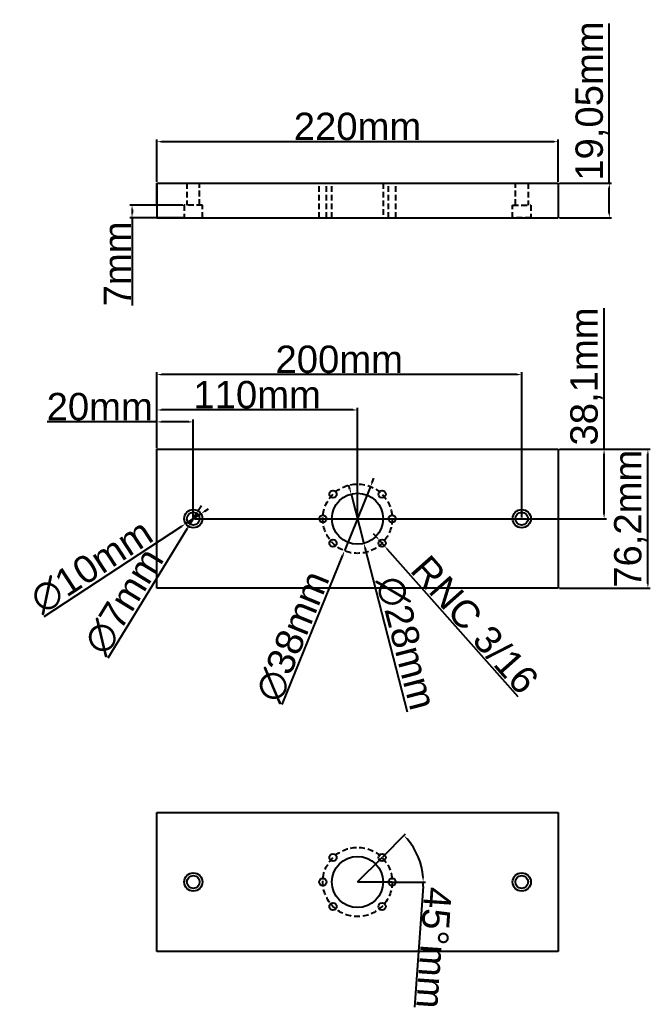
# Model space of a CAD drawing. Header units: centimetres. Extents: x 6534 to 31506, y 42826 to 109107.
# Drawn here: x 27887 to 28232, y 53333 to 53877 of the extents above; entities that cross this region are included whole.
import ezdxf

# ---------------------------------------------------------------- set-up
doc = ezdxf.new("R2010")
doc.units = ezdxf.units.CM
doc.header["$LTSCALE"] = 0.5
doc.linetypes.add('DASHED2', pattern=[9.525, 6.35, -3.175])
doc.styles.get("Standard").update_dxf_attribs({"font": 'arial.ttf'})
doc.dimstyles.new('ISO-25', dxfattribs={"dimtxt": 15, "dimasz": 2.5, "dimexe": 1.25, "dimexo": 0.625, "dimtad": 1, "dimtxsty": 'Standard', "dimcen": 2.5, "dimclrd": 1, "dimclre": 1, "dimadec": 0, "dimazin": 0, "dimtfac": 1, "dimtmove": 0, "dimatfit": 3, "dimfxl": 1, "dimarcsym": 0})

# ---------------------------------------------------------------- blocks, each defined once
blk = doc.blocks.new('*D241')
at = {"color": 1, "lineweight": -2, "transparency": 16777216}
for p, q in [((27961.8, 53787.76), (27961.8, 53811.08)), ((28179.3, 53809.83), (27964.3, 53809.83)), ((28181.8, 53787.76), (28181.8, 53811.08))]:
    blk.add_line(p, q, dxfattribs=at)
at = {"color": 1, "transparency": 16777216}
for points in [[(27964.3, 53810.24), (27964.3, 53809.41), (27961.8, 53809.83)], [(28179.3, 53810.24), (28179.3, 53809.41), (28181.8, 53809.83)]]:
    blk.add_solid(points, dxfattribs=at)
at = {"layer": 'Defpoints', "color": 0, "transparency": 16777216}
for p in [(27961.8, 53809.83), (27961.8, 53787.13), (28181.8, 53787.13)]:
    blk.add_point(p, dxfattribs=at)
at = {"color": 0, "transparency": 16777216, "insert": (28071.8, 53818.11), "char_height": 15, "attachment_point": 5}
blk.add_mtext('220mm', dxfattribs=at)
blk = doc.blocks.new('*D242')
at = {"color": 1, "lineweight": -2, "transparency": 16777216}
for p, q in [((28209.78, 53787.13), (28209.78, 53874.6)), ((28182.42, 53787.13), (28211.03, 53787.13)), ((28209.78, 53770.58), (28209.78, 53784.63)), ((28182.42, 53768.08), (28211.03, 53768.08))]:
    blk.add_line(p, q, dxfattribs=at)
at = {"color": 1, "transparency": 16777216}
for points in [[(28209.37, 53784.63), (28210.2, 53784.63), (28209.78, 53787.13)], [(28209.37, 53770.58), (28210.2, 53770.58), (28209.78, 53768.08)]]:
    blk.add_solid(points, dxfattribs=at)
at = {"layer": 'Defpoints', "color": 0, "transparency": 16777216}
for p in [(28181.8, 53787.13), (28209.78, 53787.13), (28181.8, 53768.08)]:
    blk.add_point(p, dxfattribs=at)
at = {"color": 0, "transparency": 16777216, "insert": (28200.14, 53832.11), "char_height": 15, "attachment_point": 5, "rotation": 90}
blk.add_mtext('19,05mm', dxfattribs=at)
blk = doc.blocks.new('*D243')
at = {"color": 1, "lineweight": -2, "transparency": 16777216}
for p, q in [((27976.17, 53775.08), (27947, 53775.08)), ((27948.25, 53772.58), (27948.25, 53770.58)), ((27976.17, 53768.08), (27947, 53768.08)), ((27948.25, 53768.08), (27948.25, 53720.11))]:
    blk.add_line(p, q, dxfattribs=at)
at = {"color": 1, "transparency": 16777216}
for points in [[(27947.84, 53772.58), (27948.67, 53772.58), (27948.25, 53775.08)], [(27947.84, 53770.58), (27948.67, 53770.58), (27948.25, 53768.08)]]:
    blk.add_solid(points, dxfattribs=at)
at = {"layer": 'Defpoints', "color": 0, "transparency": 16777216}
for p in [(27976.8, 53775.08), (27948.25, 53768.08), (27976.8, 53768.08)]:
    blk.add_point(p, dxfattribs=at)
at = {"color": 0, "transparency": 16777216, "insert": (27940.13, 53742.84), "char_height": 15, "attachment_point": 5, "rotation": 90}
blk.add_mtext('7mm', dxfattribs=at)
blk = doc.blocks.new('*D244')
at = {"color": 1, "lineweight": -2, "transparency": 16777216}
for p, q in [((27961.8, 53656.25), (27901.79, 53656.25)), ((27961.8, 53641.91), (27961.8, 53657.5)), ((27979.3, 53656.25), (27964.3, 53656.25)), ((27981.8, 53603.81), (27981.8, 53657.5))]:
    blk.add_line(p, q, dxfattribs=at)
at = {"color": 1, "transparency": 16777216}
for points in [[(27964.3, 53656.67), (27964.3, 53655.84), (27961.8, 53656.25)], [(27979.3, 53656.67), (27979.3, 53655.84), (27981.8, 53656.25)]]:
    blk.add_solid(points, dxfattribs=at)
at = {"layer": 'Defpoints', "color": 0, "transparency": 16777216}
for p in [(27961.8, 53656.25), (27961.8, 53641.29), (27981.8, 53603.19)]:
    blk.add_point(p, dxfattribs=at)
at = {"color": 0, "transparency": 16777216, "insert": (27930.55, 53664.54), "char_height": 15, "attachment_point": 5}
blk.add_mtext('20mm', dxfattribs=at)
blk = doc.blocks.new('*D245')
at = {"color": 1, "lineweight": -2, "transparency": 16777216}
for p, q in [((27961.8, 53641.91), (27961.8, 53664.04)), ((28069.3, 53662.79), (27964.3, 53662.79)), ((28071.8, 53603.81), (28071.8, 53664.04))]:
    blk.add_line(p, q, dxfattribs=at)
at = {"color": 1, "transparency": 16777216}
for points in [[(27964.3, 53663.21), (27964.3, 53662.37), (27961.8, 53662.79)], [(28069.3, 53663.21), (28069.3, 53662.37), (28071.8, 53662.79)]]:
    blk.add_solid(points, dxfattribs=at)
at = {"layer": 'Defpoints', "color": 0, "transparency": 16777216}
for p in [(27961.8, 53662.79), (27961.8, 53641.29), (28071.8, 53603.19)]:
    blk.add_point(p, dxfattribs=at)
at = {"color": 0, "transparency": 16777216, "insert": (28016.8, 53671.08), "char_height": 15, "attachment_point": 5}
blk.add_mtext('110mm', dxfattribs=at)
blk = doc.blocks.new('*D246')
at = {"color": 1, "lineweight": -2, "transparency": 16777216}
for p, q in [((27961.8, 53641.91), (27961.8, 53683.43)), ((28161.8, 53603.81), (28161.8, 53683.43)), ((28159.3, 53682.18), (27964.3, 53682.18))]:
    blk.add_line(p, q, dxfattribs=at)
at = {"color": 1, "transparency": 16777216}
for points in [[(27964.3, 53682.6), (27964.3, 53681.77), (27961.8, 53682.18)], [(28159.3, 53682.6), (28159.3, 53681.77), (28161.8, 53682.18)]]:
    blk.add_solid(points, dxfattribs=at)
at = {"layer": 'Defpoints', "color": 0, "transparency": 16777216}
for p in [(27961.8, 53682.18), (27961.8, 53641.29), (28161.8, 53603.19)]:
    blk.add_point(p, dxfattribs=at)
at = {"color": 0, "transparency": 16777216, "insert": (28061.8, 53690.47), "char_height": 15, "attachment_point": 5}
blk.add_mtext('200mm', dxfattribs=at)
blk = doc.blocks.new('*D247')
at = {"color": 1, "lineweight": -2, "transparency": 16777216}
for p, q in [((28206.92, 53641.29), (28206.92, 53718.5)), ((28182.42, 53641.29), (28208.17, 53641.29)), ((28206.92, 53605.69), (28206.92, 53638.79)), ((27982.42, 53603.19), (28208.17, 53603.19))]:
    blk.add_line(p, q, dxfattribs=at)
at = {"color": 1, "transparency": 16777216}
for points in [[(28206.5, 53638.79), (28207.34, 53638.79), (28206.92, 53641.29)], [(28206.5, 53605.69), (28207.34, 53605.69), (28206.92, 53603.19)]]:
    blk.add_solid(points, dxfattribs=at)
at = {"layer": 'Defpoints', "color": 0, "transparency": 16777216}
for p in [(28181.8, 53641.29), (28206.92, 53641.29), (27981.8, 53603.19)]:
    blk.add_point(p, dxfattribs=at)
at = {"color": 0, "transparency": 16777216, "insert": (28197.28, 53681.15), "char_height": 15, "attachment_point": 5, "rotation": 90}
blk.add_mtext('38,1mm', dxfattribs=at)
blk = doc.blocks.new('*D248')
at = {"color": 1, "lineweight": -2, "transparency": 16777216}
for p, q in [((28182.42, 53641.29), (28232.17, 53641.29)), ((28230.92, 53567.59), (28230.92, 53638.79)), ((28182.42, 53565.09), (28232.17, 53565.09))]:
    blk.add_line(p, q, dxfattribs=at)
at = {"color": 1, "transparency": 16777216}
for points in [[(28230.5, 53638.79), (28231.33, 53638.79), (28230.92, 53641.29)], [(28230.5, 53567.59), (28231.33, 53567.59), (28230.92, 53565.09)]]:
    blk.add_solid(points, dxfattribs=at)
at = {"layer": 'Defpoints', "color": 0, "transparency": 16777216}
for p in [(28181.8, 53641.29), (28230.92, 53641.29), (28181.8, 53565.09)]:
    blk.add_point(p, dxfattribs=at)
at = {"color": 0, "transparency": 16777216, "insert": (28221.28, 53603.19), "char_height": 15, "attachment_point": 5, "rotation": 90}
blk.add_mtext('76,2mm', dxfattribs=at)
blk = doc.blocks.new('*D249')
at = {"color": 1, "lineweight": -2, "transparency": 16777216}
for p, q in [((27988.07, 53607.3), (27990.17, 53608.66)), ((27985.98, 53605.93), (27977.62, 53600.45)), ((27900.05, 53549.68), (27975.52, 53599.08))]:
    blk.add_line(p, q, dxfattribs=at)
at = {"color": 1, "transparency": 16777216}
for points in [[(27987.85, 53607.64), (27988.3, 53606.95), (27985.98, 53605.93)], [(27975.3, 53599.43), (27975.75, 53598.73), (27977.62, 53600.45)]]:
    blk.add_solid(points, dxfattribs=at)
at = {"layer": 'Defpoints', "color": 0, "transparency": 16777216}
for p in [(27985.98, 53605.93), (27977.62, 53600.45)]:
    blk.add_point(p, dxfattribs=at)
at = {"color": 0, "transparency": 16777216, "insert": (27926.06, 53577.11), "char_height": 15, "attachment_point": 5, "rotation": 33.209}
blk.add_mtext('∅10mm', dxfattribs=at)
blk = doc.blocks.new('*D250')
at = {"color": 1, "lineweight": -2, "transparency": 16777216}
for p, q in [((27984.93, 53608.3), (27986.24, 53610.44)), ((27983.63, 53606.17), (27979.97, 53600.2)), ((27935.1, 53526.96), (27978.66, 53598.07))]:
    blk.add_line(p, q, dxfattribs=at)
at = {"color": 1, "transparency": 16777216}
for points in [[(27984.58, 53608.52), (27985.29, 53608.09), (27983.63, 53606.17)], [(27978.31, 53598.29), (27979.02, 53597.85), (27979.97, 53600.2)]]:
    blk.add_solid(points, dxfattribs=at)
at = {"layer": 'Defpoints', "color": 0, "transparency": 16777216}
for p in [(27983.63, 53606.17), (27979.97, 53600.2)]:
    blk.add_point(p, dxfattribs=at)
at = {"color": 0, "transparency": 16777216, "insert": (27943.85, 53557.9), "char_height": 15, "attachment_point": 5, "rotation": 58.5088}
blk.add_mtext('∅7mm', dxfattribs=at)
blk = doc.blocks.new('*D251')
at = {"color": 1, "lineweight": -2, "transparency": 16777216}
for p, q in [((28067.66, 53619.16), (28067.03, 53621.58)), ((28068.29, 53616.74), (28075.31, 53589.63)), ((28099.24, 53497.24), (28075.94, 53587.21))]:
    blk.add_line(p, q, dxfattribs=at)
at = {"color": 1, "transparency": 16777216}
for points in [[(28068.07, 53619.26), (28067.26, 53619.06), (28068.29, 53616.74)], [(28076.34, 53587.32), (28075.53, 53587.11), (28075.31, 53589.63)]]:
    blk.add_solid(points, dxfattribs=at)
at = {"layer": 'Defpoints', "color": 0, "transparency": 16777216}
for p in [(28068.29, 53616.74), (28075.31, 53589.63)]:
    blk.add_point(p, dxfattribs=at)
at = {"color": 0, "transparency": 16777216, "insert": (28098.44, 53535.03), "char_height": 15, "attachment_point": 5, "rotation": 284.5217}
blk.add_mtext('∅28mm', dxfattribs=at)
blk = doc.blocks.new('*D252')
at = {"color": 1, "lineweight": -2, "transparency": 16777216}
for p, q in [((28079.87, 53623.12), (28080.8, 53625.43)), ((28078.93, 53620.8), (28064.67, 53585.58)), ((28030.57, 53501.32), (28063.73, 53583.26))]:
    blk.add_line(p, q, dxfattribs=at)
at = {"color": 1, "transparency": 16777216}
for points in [[(28079.48, 53623.27), (28080.25, 53622.96), (28078.93, 53620.8)], [(28063.35, 53583.41), (28064.12, 53583.1), (28064.67, 53585.58)]]:
    blk.add_solid(points, dxfattribs=at)
at = {"layer": 'Defpoints', "color": 0, "transparency": 16777216}
for p in [(28078.93, 53620.8), (28064.67, 53585.58)]:
    blk.add_point(p, dxfattribs=at)
at = {"color": 0, "transparency": 16777216, "insert": (28036.3, 53538.68), "char_height": 15, "attachment_point": 5, "rotation": 67.965}
blk.add_mtext('∅38mm', dxfattribs=at)
blk = doc.blocks.new('*D253')
at = {"color": 1, "lineweight": -2, "transparency": 16777216}
for p, q in [((28082.25, 53593.12), (28080.59, 53594.99)), ((28083.91, 53591.25), (28086.56, 53588.26)), ((28159.84, 53505.6), (28088.22, 53586.39))]:
    blk.add_line(p, q, dxfattribs=at)
at = {"color": 1, "transparency": 16777216}
for points in [[(28082.56, 53593.4), (28081.94, 53592.84), (28083.91, 53591.25)], [(28088.53, 53586.66), (28087.91, 53586.11), (28086.56, 53588.26)]]:
    blk.add_solid(points, dxfattribs=at)
at = {"layer": 'Defpoints', "color": 0, "transparency": 16777216}
for p in [(28083.91, 53591.25), (28086.56, 53588.26)]:
    blk.add_point(p, dxfattribs=at)
at = {"color": 0, "transparency": 16777216, "insert": (28136.04, 53545.08), "char_height": 15, "attachment_point": 5, "rotation": 311.5565}
blk.add_mtext('RNC 3/16', dxfattribs=at)
blk = doc.blocks.new('*D254')
at = {"color": 1, "lineweight": -2, "transparency": 16777216}
for p, q in [((28085.68, 53417.95), (28098.13, 53430.41)), ((28091.42, 53404.07), (28109.04, 53404.07)), ((28107.7, 53401.58), (28103.1, 53335.5))]:
    blk.add_line(p, q, dxfattribs=at)
for start, end in [(3.981, 41.019), (356.019, 0)]:
    blk.add_arc((28071.8, 53404.07), 35.99, start, end, dxfattribs=at)
at = {"color": 1, "transparency": 16777216}
for points in [[(28098.65, 53427.41), (28099.26, 53427.98), (28097.25, 53429.52)], [(28108.12, 53406.59), (28107.28, 53406.56), (28107.79, 53404.07)]]:
    blk.add_solid(points, dxfattribs=at)
at = {"layer": 'Defpoints', "color": 0, "transparency": 16777216}
for p in [(28085.23, 53417.51), (28102.97, 53422.07), (28071.8, 53404.07), (28071.8, 53404.07), (28090.8, 53404.07)]:
    blk.add_point(p, dxfattribs=at)
at = {"color": 0, "transparency": 16777216, "insert": (28113.63, 53367.97), "char_height": 15, "attachment_point": 5, "rotation": 266.019}
blk.add_mtext('45°mm', dxfattribs=at)

msp = doc.modelspace()

# ---------------------------------------------------------------- linework, layer by layer
for p, q in [((27961.799, 53774.43), (27961.799, 53787.13)), ((27961.799, 53787.13), (28181.799, 53787.13)), ((27961.799, 53787.13), (27961.799, 53768.08)), ((28181.799, 53787.13), (28181.799, 53768.08)), ((27961.799, 53768.08), (28181.799, 53768.08)), ((27961.799, 53641.288), (28181.799, 53641.288)), ((27961.799, 53565.088), (27961.799, 53641.288)), ((28181.799, 53641.288), (28181.799, 53565.088)), ((28181.799, 53565.088), (27961.799, 53565.088)), ((27961.799, 53442.174), (28181.799, 53442.174)), ((27961.799, 53365.974), (27961.799, 53442.174)), ((28181.799, 53442.174), (28181.799, 53365.974)), ((28071.799, 53404.074), (28085.234, 53417.509)), ((28085.234, 53417.509), (28071.799, 53404.074)), ((28071.799, 53404.074), (28090.799, 53404.074)), ((28181.799, 53365.974), (27961.799, 53365.974))]:
    msp.add_line(p, q)
at = {"linetype": 'DASHED2'}
for p, q in [((27978.299, 53787.13), (27978.299, 53775.08)), ((27985.299, 53775.08), (27985.299, 53787.13)), ((28050.799, 53768.08), (28050.799, 53787.13)), ((28054.799, 53768.08), (28054.799, 53787.13)), ((28057.799, 53768.08), (28057.799, 53787.13)), ((28085.799, 53787.13), (28085.799, 53768.08)), ((28088.799, 53768.08), (28088.799, 53787.13)), ((28092.799, 53768.08), (28092.799, 53787.13)), ((28158.299, 53775.08), (28158.299, 53787.13)), ((28165.299, 53787.13), (28165.299, 53775.08)), ((27986.799, 53775.08), (27976.799, 53775.08)), ((27976.799, 53775.08), (27976.799, 53768.08)), ((27986.799, 53768.08), (27986.799, 53775.08)), ((28156.799, 53768.08), (28156.799, 53775.08)), ((28156.799, 53775.08), (28166.799, 53775.08)), ((28166.799, 53775.08), (28166.799, 53768.08)), ((27976.799, 53768.08), (27986.799, 53768.08)), ((28166.799, 53768.08), (28156.799, 53768.08))]:
    msp.add_line(p, q, dxfattribs=at)
for centre in [(28071.799, 53603.188), (28071.799, 53404.074)]:
    msp.add_circle(centre, 19, dxfattribs=at)
for centre, radius in [((28058.364, 53616.623), 2), ((28085.234, 53616.623), 2), ((28071.799, 53603.188), 14), ((27981.799, 53603.188), 5), ((28161.799, 53603.188), 5), ((27981.799, 53603.188), 3.5), ((28052.799, 53603.188), 2), ((28090.799, 53603.188), 2), ((28161.799, 53603.188), 3.5), ((28058.364, 53589.752), 2), ((28085.234, 53589.752), 2), ((28058.364, 53417.509), 2), ((28071.799, 53404.074), 14), ((28085.234, 53417.509), 2), ((27981.799, 53404.074), 5), ((27981.799, 53404.074), 3.5), ((28052.799, 53404.074), 2), ((28090.799, 53404.074), 2), ((28161.799, 53404.074), 5), ((28161.799, 53404.074), 3.5), ((28058.364, 53390.639), 2), ((28085.234, 53390.639), 2)]:
    msp.add_circle(centre, radius)

# ---------------------------------------------------------------- dimensions: what is measured, and where the dimension line sits
for base, p1, p2, picture, middle in [((28209.784, 53787.13), (28181.799, 53768.08), (28181.799, 53787.13), '*D242', (28200.145, 53832.114)), ((27948.254, 53768.08), (27976.799, 53775.08), (27976.799, 53768.08), '*D243', (27940.129, 53742.844)), ((28206.92, 53641.288), (27981.799, 53603.188), (28181.799, 53641.288), '*D247', (28197.281, 53681.145)), ((28230.916, 53641.288), (28181.799, 53565.088), (28181.799, 53641.288), '*D248', (28221.276, 53603.188))]:
    dim = msp.add_linear_dim(base=base, p1=p1, p2=p2, angle=90, dimstyle='ISO-25', override={"dimpost": 'mm'})
    dim.commit()
    dim.dimension.update_dxf_attribs({"geometry": picture, "text_midpoint": middle})
for base, p1, p2, picture, middle in [((27961.799, 53809.828), (28181.799, 53787.13), (27961.799, 53787.13), '*D241', (28071.799, 53818.111)), ((27961.799, 53682.182), (28161.799, 53603.188), (27961.799, 53641.288), '*D246', (28061.799, 53690.466)), ((27961.799, 53662.792), (28071.799, 53603.188), (27961.799, 53641.288), '*D245', (28016.799, 53671.075)), ((27961.799, 53656.253), (27981.799, 53603.188), (27961.799, 53641.288), '*D244', (27930.547, 53664.536))]:
    dim = msp.add_linear_dim(base=base, p1=p1, p2=p2, dimstyle='ISO-25', override={"dimpost": 'mm'})
    dim.commit()
    dim.dimension.update_dxf_attribs({"geometry": picture, "text_midpoint": middle})
for p1, p2, picture, middle in [((28078.927, 53620.8), (28064.671, 53585.575), '*D252', (28044.368, 53535.413)), ((28068.289, 53616.74), (28075.31, 53589.635), '*D251', (28090.018, 53532.849)), ((27985.983, 53605.926), (27977.616, 53600.449), '*D249', (27930.831, 53569.824)), ((27983.627, 53606.172), (27979.971, 53600.203), '*D250', (27951.273, 53553.356))]:
    dim = msp.add_diameter_dim_2p(p1=p1, p2=p2, dimstyle='ISO-25', override={"dimpost": 'mm'})
    dim.commit()
    dim.dimension.update_dxf_attribs({"geometry": picture, "text_midpoint": middle, "dimtype": 163})
dim = msp.add_diameter_dim_2p(p1=(28083.907, 53591.249), p2=(28086.561, 53588.256), text='RNC 3/16', dimstyle='ISO-25', override={"dimpost": 'mm'})
dim.commit()
dim.dimension.update_dxf_attribs({"geometry": '*D253', "text_midpoint": (28129.77, 53539.514), "dimtype": 163})
dim = msp.add_angular_dim_2l(base=(28102.966, 53422.068), line1=((28071.799, 53404.074), (28090.799, 53404.074)), line2=((28085.234, 53417.509), (28071.799, 53404.074)), dimstyle='ISO-25', override={"dimpost": 'mm'})
dim.commit()
dim.dimension.update_dxf_attribs({"geometry": '*D254', "text_midpoint": (28113.634, 53367.966)})

doc.saveas('drawing.dxf')
